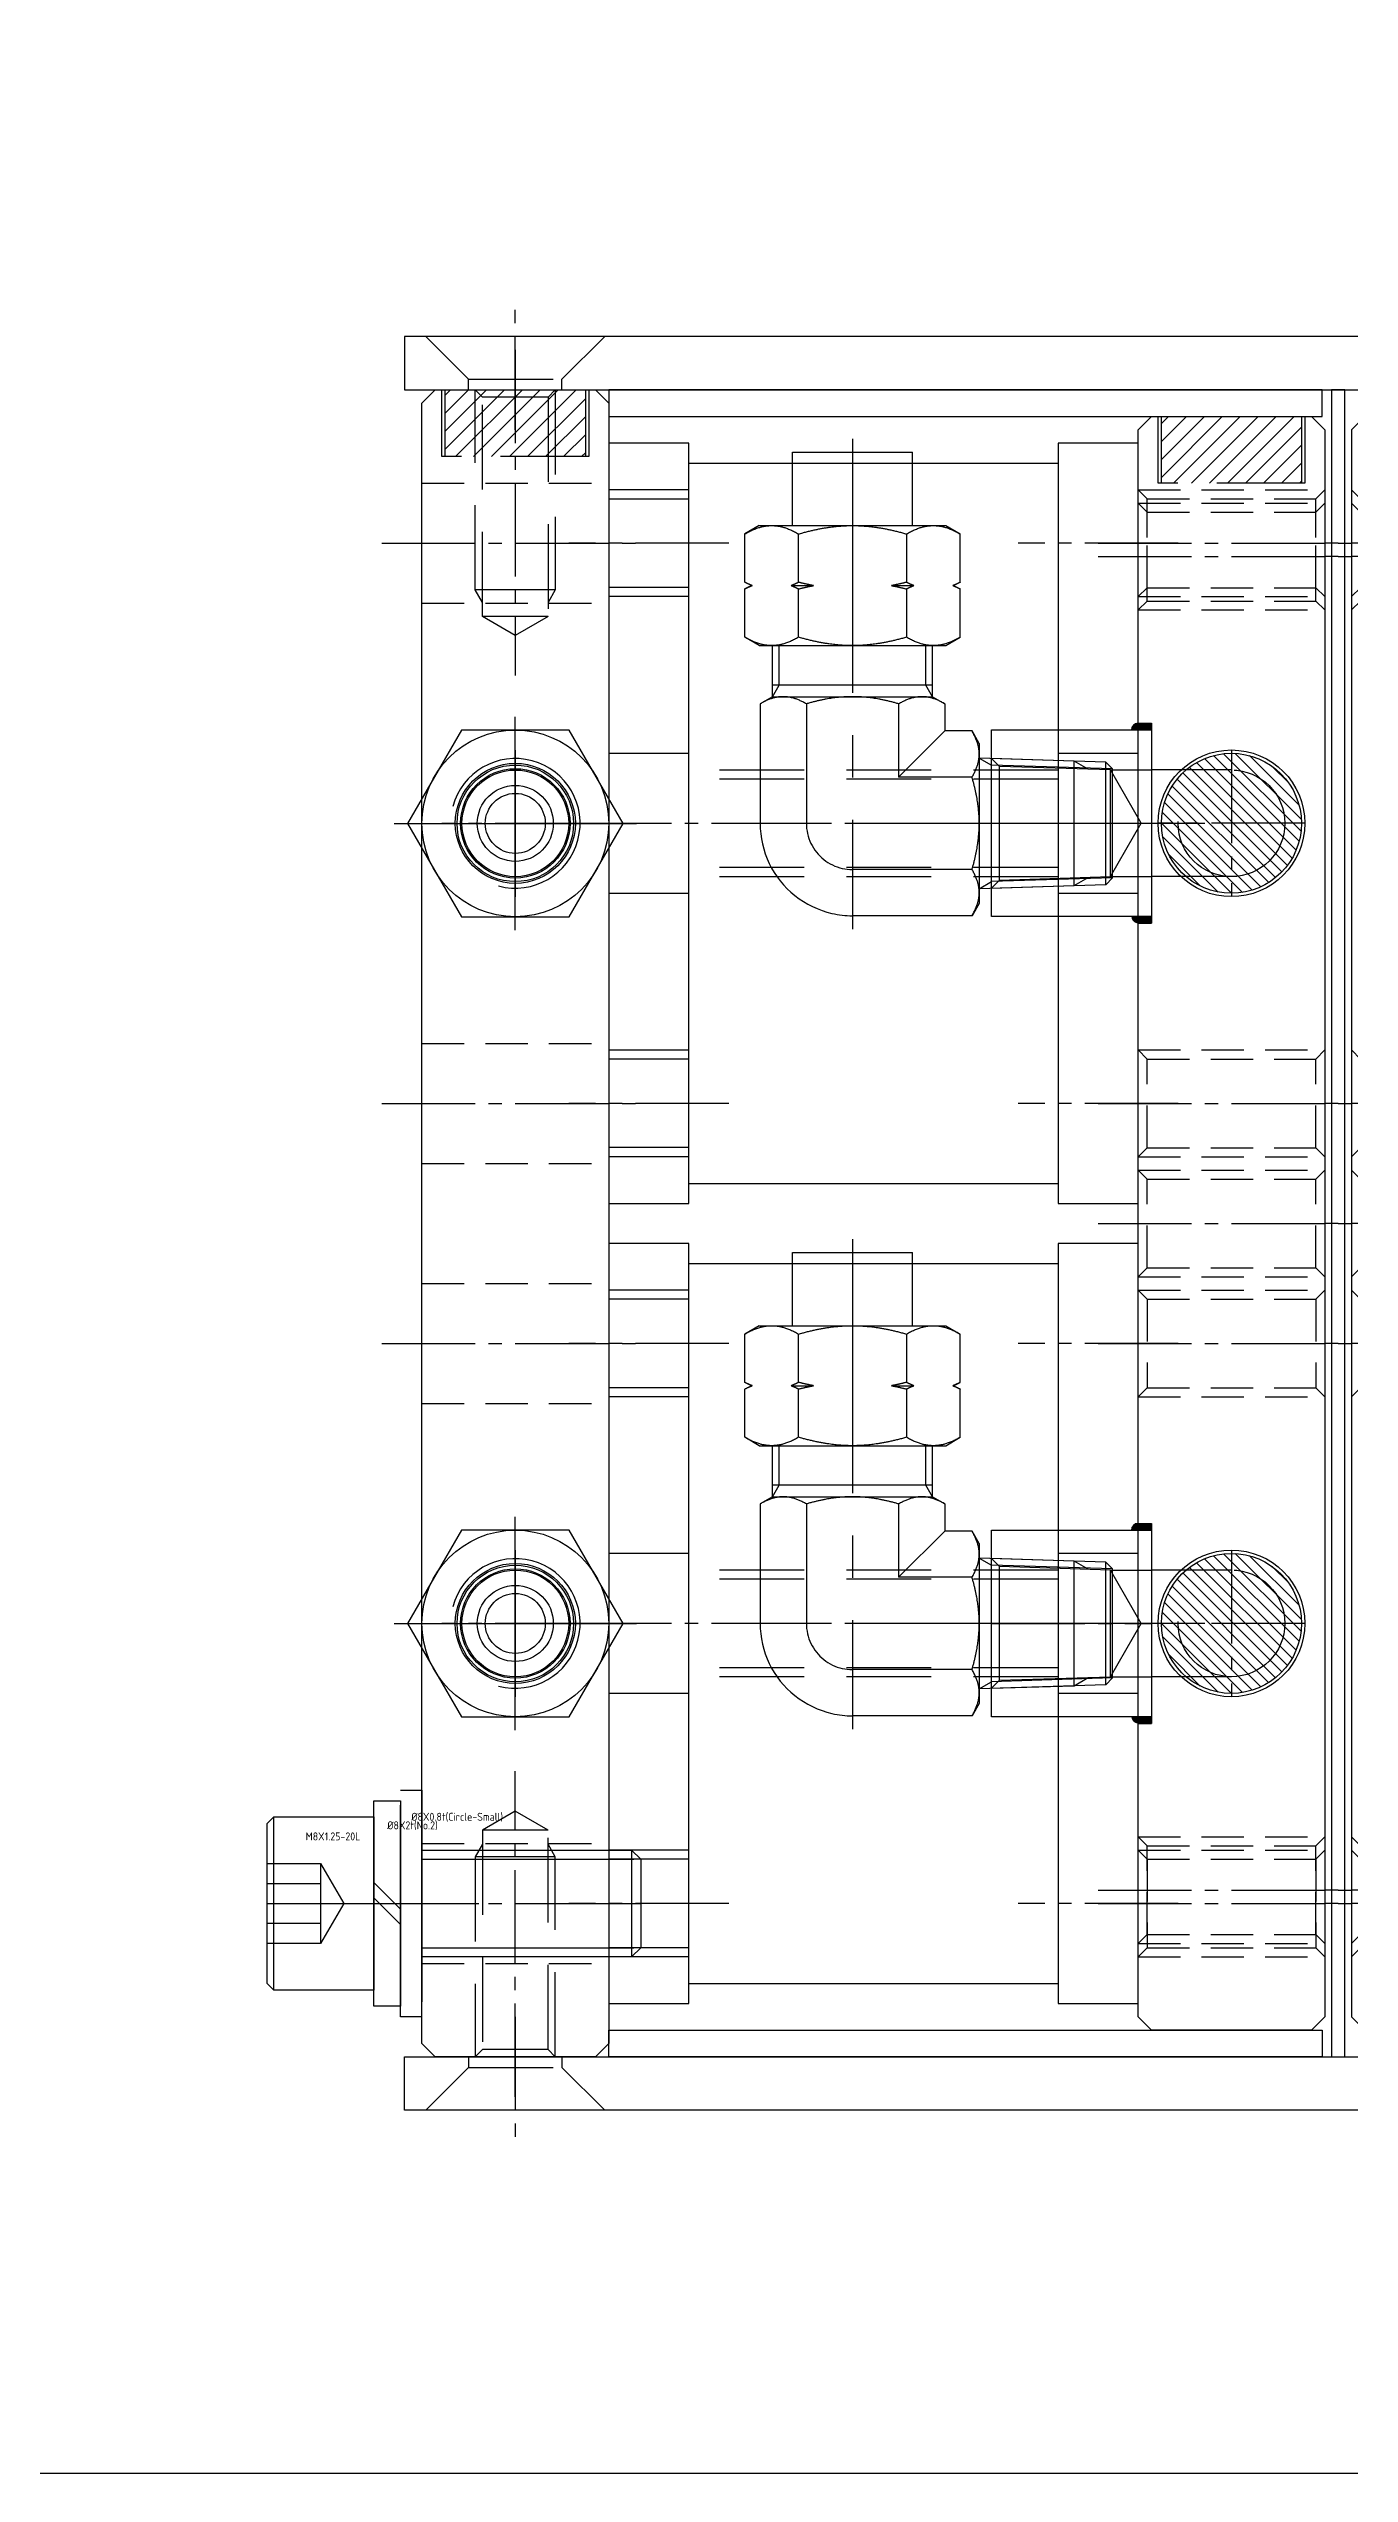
# Model space of a CAD drawing. Header units: millimetres. Extents: x -4251 to 2609, y -1673 to 4048.
# Drawn here: x -2175.8 to -2078.3, y 920.3 to 1102.2 of the extents above; entities that cross this region are included whole.
import ezdxf
from ezdxf.enums import TextEntityAlignment as Align

# ---------------------------------------------------------------- set-up
doc = ezdxf.new("R2010")
doc.units = ezdxf.units.MM
for name, pattern in [('CENTER', [50.8, 31.75, -6.35, 6.35, -6.35]), ('CENTER1', [10, 7, -1, 1, -1]), ('CENTER2', [28.575, 19.05, -3.175, 3.175, -3.175]), ('HIDDEN', [9.525, 6.35, -3.175]), ('HIDDEN2', [4.7625, 3.175, -1.5875]), ('HIDDENX2', [19.05, 12.7, -6.35]), ('PHANTOM2', [31.75, 15.875, -3.175, 3.175, -3.175, 3.175, -3.175])]:
    doc.linetypes.add(name, pattern=pattern)
for name, color, linetype in [('CENTER', 1, 'CENTER'), ('PV-529CA', 7, 'Continuous'), ('THIN', 3, 'Continuous'), ('가는실선', 6, 'Continuous'), ('외형선', 7, 'Continuous'), ('중심선', 3, 'CENTER2')]:
    doc.layers.add(name, color=color, linetype=linetype)
doc.styles.get("Standard").update_dxf_attribs({"font": 'ISOCP.SHX', "bigfont": 'WHGTXT.SHX'})

# ---------------------------------------------------------------- blocks, each defined once
blk = doc.blocks.new('A$C25E8251D')
at = {"color": 6}
for p, q in [((6, 55.5, 0), (33.7, 55.5, 0)), ((6, 1.5, 0), (33.7, 1.5, 0))]:
    blk.add_line(p, q, dxfattribs=at)
at = {"color": 2, "linetype": 'HIDDEN'}
for p, q in [((6, 53.5, 0), (0, 53.5, 0)), ((6, 52.82, 0), (0, 52.82, 0)), ((6, 46.18, 0), (0, 46.18, 0)), ((6, 45.5, 0), (0, 45.5, 0)), ((6, 11.5, 0), (0, 11.5, 0)), ((6, 10.82, 0), (0, 10.82, 0)), ((6, 4.18, 0), (0, 4.18, 0)), ((6, 3.5, 0), (0, 3.5, 0))]:
    blk.add_line(p, q, dxfattribs=at)
at = {"color": 1, "linetype": 'CENTER1'}
for p, q in [((9, 49.5, 0), (-3, 49.5, 0)), ((42.7, 49.5, 0), (30.7, 49.5, 0)), ((44.7, 28.5, 0), (-5, 28.5, 0)), ((9, 7.5, 0), (-3, 7.5, 0)), ((42.7, 7.5, 0), (30.7, 7.5, 0))]:
    blk.add_line(p, q, dxfattribs=at)
at = {"color": 250, "linetype": 'HIDDEN'}
for p, q in [((6, 33.75, 0), (0, 33.75, 0)), ((39.7, 33.75, 0), (33.7, 33.75, 0)), ((33.7, 32.5, 0), (6, 32.5, 0)), ((33.7, 31.82, 0), (6, 31.82, 0)), ((33.7, 25.18, 0), (6, 25.18, 0)), ((33.7, 24.5, 0), (6, 24.5, 0)), ((6, 23.25, 0), (0, 23.25, 0)), ((39.7, 23.25, 0), (33.7, 23.25, 0))]:
    blk.add_line(p, q, dxfattribs=at)
at = {"color": 1}
for points in [[(0, 0), (6, 0), (6, 57), (0, 57)], [(33.7, 0), (39.7, 0), (39.7, 57), (33.7, 57)]]:
    blk.add_lwpolyline(points, close=True, dxfattribs=at)
blk = doc.blocks.new('A$C3721125D')
h = blk.add_hatch(color=256)
h.paths.add_polyline_path([(0, 7), (0, 7.5), (-1, 7.5), (-1, 7)])
h.paths.add_polyline_path([(-1, 7), (-1, 7.5, 0.414214), (-1.5, 7)])
h = blk.add_hatch(color=256)
h.paths.add_polyline_path([(0, -7), (0, -7.5), (-1, -7.5), (-1, -7)])
h.paths.add_polyline_path([(-1, -7), (-1, -7.5, -0.414214), (-1.5, -7)])
at = {"color": 2, "linetype": 'HIDDENX2'}
for p, q in [((-5.8, -4.67), (-5.8, 4.67)), ((-3.08, 4), (0, 4)), ((-3.08, -4), (-3.08, 4)), ((-3.08, -4), (0, -4))]:
    blk.add_line(p, q, dxfattribs=at)
at = {"color": 1, "linetype": 'CENTER1'}
blk.add_line((-12, 0, 0), (0, 0, 0), dxfattribs=at)
at = {"color": 1}
blk.add_lwpolyline([(0, 7), (0, -7), (-12, -7), (-12, 7)], close=True, dxfattribs=at)
at = {"color": 2, "linetype": 'HIDDENX2'}
for points in [[(-4.74, 4.06), (-5.8, 4.67), (-12, 4.86)], [(-12, -4.86), (-11.4, -4.26), (-11.4, 4.26), (-12, 4.86)], [(-11.4, -4.26), (-3.08, -4), (-0.77, 0), (-3.08, 4), (-11.4, 4.26)], [(-12, -4.86), (-5.8, -4.67), (-4.74, -4.06)]]:
    blk.add_lwpolyline(points, dxfattribs=at)
blk.add_arc((-1, 7), 0.5, 90, 180)
blk = doc.blocks.new('A$C1A5B22AB')
at = {"linetype": 'HIDDEN2', "ltscale": 2}
h = blk.add_hatch(dxfattribs=at)
h.set_pattern_fill('ANSI31', color=2, scale=0.3)
h.set_pattern_definition([(45, (-2608.7733, -255.9336), (-0.6735192, 0.6735192), [])])
h.paths.add_polyline_path([(-28.55, 76.4), (-18.05, 76.4), (-18.05, 71.4), (-28.55, 71.4)])
h = blk.add_hatch()
h.set_pattern_fill('ANSI31', color=4, scale=0.2, angle=-90)
h.set_pattern_definition([(315, (-883.60244, 2386.59126), (0.4490128, 0.4490128), [])])
edge = h.paths.add_edge_path()
edge.add_arc((-23.3, 45.9), 5.25, 0, 360)
h = blk.add_hatch()
h.set_pattern_fill('ANSI31', color=4, scale=0.2, angle=-90)
h.set_pattern_definition([(315, (-883.60244, 2326.59126), (0.4490128, 0.4490128), [])])
edge = h.paths.add_edge_path()
edge.add_arc((-23.3, -14.1), 5.25, 0, 360)
at = {"color": 6}
for p, q in [((-30.3, 75.4, 0), (-29.3, 76.4, 0)), ((-29.3, 76.4, 0), (-17.3, 76.4, 0)), ((-17.3, 76.4, 0), (-16.3, 75.4, 0)), ((-30.3, -43.6, 0), (-30.3, 75.4, 0)), ((-16.3, 75.4, 0), (-16.3, -43.6, 0)), ((-29.3, -44.6, 0), (-30.3, -43.6, 0)), ((-17.3, -44.6, 0), (-16.3, -43.6, 0)), ((-17.3, -44.6, 0), (-29.3, -44.6, 0))]:
    blk.add_line(p, q, dxfattribs=at)
at = {"color": 2, "linetype": 'HIDDEN2'}
for p, q in [((-30.3, 70.9, 0), (-16.3, 70.9, 0)), ((-29.62, 70.22, 0), (-16.97, 70.22, 0)), ((-30.3, 62.9, 0), (-16.3, 62.9, 0)), ((-29.62, 63.57, 0), (-16.97, 63.57, 0)), ((-30.3, 28.9, 0), (-16.3, 28.9, 0)), ((-29.62, 28.22, 0), (-16.97, 28.22, 0)), ((-30.3, 20.9, 0), (-16.3, 20.9, 0)), ((-29.62, 21.57, 0), (-16.97, 21.57, 0)), ((-30.3, 10.9, 0), (-16.3, 10.9, 0)), ((-29.62, 10.22, 0), (-16.97, 10.22, 0)), ((-30.3, 2.9, 0), (-16.3, 2.9, 0)), ((-29.62, 3.57, 0), (-16.97, 3.57, 0)), ((-30.3, -31.1, 0), (-16.3, -31.1, 0)), ((-29.62, -31.78, 0), (-16.97, -31.78, 0)), ((-30.3, -39.1, 0), (-16.3, -39.1, 0)), ((-29.62, -38.43, 0), (-16.97, -38.43, 0))]:
    blk.add_line(p, q, dxfattribs=at)
at = {"color": 250, "linetype": 'HIDDEN2'}
for p, q in [((-30.3, 69.9, 0), (-16.3, 69.9, 0)), ((-29.62, 69.22, 0), (-16.97, 69.22, 0)), ((-30.3, 61.9, 0), (-16.3, 61.9, 0)), ((-29.62, 62.57, 0), (-16.97, 62.57, 0)), ((-30.3, 19.9, 0), (-16.3, 19.9, 0)), ((-29.62, 19.22, 0), (-16.97, 19.22, 0)), ((-30.3, 11.9, 0), (-16.3, 11.9, 0)), ((-29.62, 12.57, 0), (-16.97, 12.57, 0)), ((-30.3, -30.1, 0), (-16.3, -30.1, 0)), ((-29.62, -30.78, 0), (-16.97, -30.78, 0)), ((-30.3, -38.1, 0), (-16.3, -38.1, 0)), ((-29.62, -37.43, 0), (-16.97, -37.43, 0))]:
    blk.add_line(p, q, dxfattribs=at)
at = {"color": 1, "linetype": 'CENTER1'}
for p, q in [((-33.3, 66.9, 0), (-13.3, 66.9, 0)), ((-23.3, 51.4, 0), (-23.3, 40.4, 0)), ((-17.8, 45.9, 0), (-28.8, 45.9, 0)), ((-33.3, 24.9, 0), (-13.3, 24.9, 0)), ((-33.3, 6.9, 0), (-13.3, 6.9, 0)), ((-23.3, -8.6, 0), (-23.3, -19.6, 0)), ((-17.8, -14.1, 0), (-28.8, -14.1, 0)), ((-33.3, -35.1, 0), (-13.3, -35.1, 0))]:
    blk.add_line(p, q, dxfattribs=at)
at = {"color": 250, "linetype": 'CENTER1'}
for p, q in [((-33.3, 65.9, 0), (-13.3, 65.9, 0)), ((-33.3, 15.9, 0), (-13.3, 15.9, 0)), ((-33.3, -34.1, 0), (-13.3, -34.1, 0))]:
    blk.add_line(p, q, dxfattribs=at)
at = {"color": 2, "linetype": 'HIDDENX2'}
for p, q in [((-30.3, 53.4, 0), (-29.3, 53.4, 0)), ((-23.3, 49.9, 0), (-29.3, 49.9, 0)), ((-23.3, 41.9, 0), (-29.3, 41.9, 0)), ((-30.3, 38.4, 0), (-29.3, 38.4, 0)), ((-30.3, -6.6, 0), (-29.3, -6.6, 0)), ((-23.3, -10.1, 0), (-29.3, -10.1, 0)), ((-23.3, -18.1, 0), (-29.3, -18.1, 0)), ((-30.3, -21.6, 0), (-29.3, -21.6, 0))]:
    blk.add_line(p, q, dxfattribs=at)
at = {"color": 2}
for p, q in [((-29.3, 53.4, 0), (-29.3, 38.4, 0)), ((-29.3, -6.6, 0), (-29.3, -21.6, 0))]:
    blk.add_line(p, q, dxfattribs=at)
at = {"color": 2, "linetype": 'HIDDEN2', "ltscale": 2, "elevation": 0}
for points in [[(-28.8, 76.4), (-17.8, 76.4), (-17.8, 71.4), (-28.8, 71.4)], [(-28.55, 76.4), (-18.05, 76.4), (-18.05, 71.4), (-28.55, 71.4)]]:
    blk.add_lwpolyline(points, close=True, dxfattribs=at)
at = {"color": 2, "linetype": 'HIDDEN2', "elevation": 0}
for points in [[(-30.3, 62.9), (-29.62, 63.57), (-29.62, 70.22), (-30.3, 70.9)], [(-16.3, 62.9), (-16.97, 63.57), (-16.97, 70.22), (-16.3, 70.9)], [(-30.3, 20.9), (-29.62, 21.57), (-29.62, 28.22), (-30.3, 28.9)], [(-16.3, 20.9), (-16.97, 21.57), (-16.97, 28.22), (-16.3, 28.9)], [(-30.3, 10.9), (-29.62, 10.22), (-29.62, 3.57), (-30.3, 2.9)], [(-16.3, 10.9), (-16.97, 10.22), (-16.97, 3.57), (-16.3, 2.9)], [(-30.3, -31.1), (-29.62, -31.78), (-29.62, -38.43), (-30.3, -39.1)], [(-16.3, -31.1), (-16.97, -31.78), (-16.97, -38.43), (-16.3, -39.1)]]:
    blk.add_lwpolyline(points, dxfattribs=at)
at = {"color": 250, "linetype": 'HIDDEN2', "elevation": 0}
for points in [[(-30.3, 61.9), (-29.62, 62.57), (-29.62, 69.22), (-30.3, 69.9)], [(-16.3, 61.9), (-16.97, 62.57), (-16.97, 69.22), (-16.3, 69.9)], [(-30.3, 11.9), (-29.62, 12.57), (-29.62, 19.22), (-30.3, 19.9)], [(-16.3, 11.9), (-16.97, 12.57), (-16.97, 19.22), (-16.3, 19.9)], [(-30.3, -38.1), (-29.62, -37.43), (-29.62, -30.78), (-30.3, -30.1)], [(-16.3, -38.1), (-16.97, -37.43), (-16.97, -30.78), (-16.3, -30.1)]]:
    blk.add_lwpolyline(points, dxfattribs=at)
at = {"color": 6}
for centre in [(-23.3, 45.9, 0), (-23.3, -14.1, 0)]:
    blk.add_circle(centre, 5.5, dxfattribs=at)
at = {"color": 4}
for centre in [(-23.3, 45.9, 0), (-23.3, -14.1, 0)]:
    blk.add_circle(centre, 5.25, dxfattribs=at)
at = {"color": 2, "linetype": 'HIDDENX2'}
for centre in [(-23.3, 45.9, 0), (-23.3, -14.1, 0)]:
    blk.add_circle(centre, 4, dxfattribs=at)
for p in [(-29.3, 45.9, 0), (-29.3, -14.1, 0)]:
    blk.add_blockref('A$C3721125D', p)
blk = doc.blocks.new('A$C64392E4F')
at = {"linetype": 'HIDDEN2', "ltscale": 2}
h = blk.add_hatch(dxfattribs=at)
h.set_pattern_fill('ANSI31', color=2, scale=0.3)
h.set_pattern_definition([(45, (-2592.4756, -218.8296), (-0.6735192, 0.6735192), [])])
h.paths.add_polyline_path([(-12.25, 113.5), (-1.75, 113.5), (-1.75, 108.5), (-12.25, 108.5)])
at = {"color": 250, "linetype": 'CENTER1'}
for p, q in [((-7, 116.5, 0), (-7, 92.08, 0)), ((-7, -14.5, 0), (-7, 9.92, 0))]:
    blk.add_line(p, q, dxfattribs=at)
at = {"color": 6}
for p, q in [((-14, 112.5, 0), (-13, 113.5, 0)), ((-13, 113.5, 0), (-1, 113.5, 0)), ((-1, 113.5, 0), (0, 112.5, 0)), ((-14, -10.5, 0), (-14, 112.5, 0)), ((0, 112.5, 0), (0, -10.5, 0)), ((-13, -11.5, 0), (-14, -10.5, 0)), ((-1, -11.5, 0), (0, -10.5, 0)), ((-1, -11.5, 0), (-13, -11.5, 0))]:
    blk.add_line(p, q, dxfattribs=at)
at = {"color": 2, "linetype": 'HIDDEN2'}
for p, q in [((-14, 106.5), (0, 106.5)), ((-14, 97.5), (0, 97.5)), ((-14, 64.5), (0, 64.5)), ((-14, 55.5), (0, 55.5)), ((-14, 46.5), (0, 46.5)), ((-14, 37.5), (0, 37.5)), ((-14, 4.5), (0, 4.5)), ((-14, -4.5), (0, -4.5))]:
    blk.add_line(p, q, dxfattribs=at)
at = {"color": 1, "linetype": 'CENTER1'}
for p, q in [((-17, 102), (3, 102)), ((-7, 86.5, 0), (-7, 75.5, 0)), ((-1.5, 81, 0), (-12.5, 81, 0)), ((-17, 60), (3, 60)), ((-17, 42), (3, 42)), ((-7, 26.5, 0), (-7, 15.5, 0)), ((-1.5, 21, 0), (-12.5, 21, 0)), ((-17, 0), (3, 0))]:
    blk.add_line(p, q, dxfattribs=at)
at = {"color": 250, "linetype": 'HIDDEN2', "ltscale": 2}
for p, q in [((-4, 98.5, 0), (-10, 98.5, 0)), ((-4.54, 96.5, 0), (-9.46, 96.5, 0)), ((-4.54, 5.5, 0), (-9.46, 5.5, 0)), ((-4, 3.5, 0), (-10, 3.5, 0))]:
    blk.add_line(p, q, dxfattribs=at)
at = {"color": 2, "linetype": 'HIDDEN2', "ltscale": 2, "elevation": 0}
for points in [[(-12.5, 113.5), (-1.5, 113.5), (-1.5, 108.5), (-12.5, 108.5)], [(-12.25, 113.5), (-1.75, 113.5), (-1.75, 108.5), (-12.25, 108.5)]]:
    blk.add_lwpolyline(points, close=True, dxfattribs=at)
at = {"color": 250, "linetype": 'HIDDEN2', "ltscale": 2, "elevation": 0}
for points in [[(-9.46, 97.56), (-10, 98.5), (-10, 113.5)], [(-4, 113.5), (-4.54, 112.96), (-9.46, 112.96), (-10, 113.5)], [(-4.54, 112.96), (-4.54, 96.5), (-7, 95.08), (-9.46, 96.5), (-9.46, 112.96)], [(-4, 113.5), (-4, 98.5), (-4.54, 97.56)], [(-4.54, -10.96), (-4.54, 5.5), (-7, 6.92), (-9.46, 5.5), (-9.46, -10.96)], [(-9.46, 4.44), (-10, 3.5), (-10, -11.5)], [(-4, -11.5), (-4, 3.5), (-4.54, 4.44)], [(-4, -11.5), (-4.54, -10.96), (-9.46, -10.96), (-10, -11.5)]]:
    blk.add_lwpolyline(points, dxfattribs=at)
for centre in [(-7, 81, 0), (-7, 21, 0)]:
    blk.add_circle(centre, 4.37)
at = {"color": 6}
for centre in [(-7, 81, 0), (-7, 21, 0)]:
    blk.add_circle(centre, 4, dxfattribs=at)
at = {"layer": 'CENTER'}
for p, q in [((-7, 85.86, 0), (-7, 76.14, 0)), ((-11.86, 81, 0), (-2.14, 81, 0)), ((-7, 25.86, 0), (-7, 16.14, 0)), ((-11.86, 21, 0), (-2.14, 21, 0))]:
    blk.add_line(p, q, dxfattribs=at)
at = {"layer": 'THIN'}
for centre in [(-7, 81, 0), (-7, 21, 0)]:
    blk.add_arc(centre, 4.86, 255, 165, dxfattribs=at)
blk = doc.blocks.new('A$C7371613F')
at = {"color": 1, "linetype": 'CENTER1'}
for p, q in [((0, -3, 0), (0, 7, 0)), ((123.4, -3, 0), (123.4, 7, 0))]:
    blk.add_line(p, q, dxfattribs=at)
at = {"color": 2, "linetype": 'HIDDEN'}
for p, q in [((-3.5, 0, 0), (-3.5, 0.8, 0)), ((-3.5, 0.8, 0), (3.5, 0.8, 0)), ((3.5, 0, 0), (3.5, 0.8, 0)), ((119.9, 0, 0), (119.9, 0.8, 0)), ((119.9, 0.8, 0), (126.9, 0.8, 0)), ((126.9, 0, 0), (126.9, 0.8, 0))]:
    blk.add_line(p, q, dxfattribs=at)
at = {"color": 6, "elevation": 0}
blk.add_lwpolyline([(-8.3, 0), (131.7, 0), (131.7, 4), (-8.3, 4), (-8.3, 0)], dxfattribs=at)
at = {"color": 2, "linetype": 'HIDDEN', "elevation": 0}
for points in [[(-3.5, 0.8), (-6.7, 4)], [(3.5, 0.8), (6.7, 4)], [(119.9, 0.8), (116.7, 4)], [(126.9, 0.8), (130.1, 4)]]:
    blk.add_lwpolyline(points, dxfattribs=at)
blk = doc.blocks.new('A$C6DFB66A4')
at = {"color": 6, "linetype": 'PHANTOM2'}
for p, q in [((-11.1, -6.5), (-11.1, 6.5)), ((15.72, 4), (15.72, -4)), ((-7.6, 3), (-7.6, -3)), ((0, 3.32), (16.4, 3.32)), ((-11.6, 0), (16.4, 0)), ((-1.6, -0.43), (-3.6, 1.57)), ((-1.6, -1.57), (-3.6, 0.43)), ((0, -3.32), (16.4, -3.32))]:
    blk.add_line(p, q, dxfattribs=at)
for points in [[(-3.6, 7.7), (-1.6, 7.7), (-1.6, -7.7), (-3.6, -7.7)], [(-1.6, 8.5), (0, 8.5), (0, -8.5), (-1.6, -8.5)], [(-3.6, -6.5), (-11.1, -6.5), (-11.6, -6), (-11.6, 6), (-11.1, 6.5), (-3.6, 6.5)]]:
    blk.add_lwpolyline(points, close=True, dxfattribs=at)
for points in [[(0, 4), (15.72, 4), (16.4, 3.32), (16.4, -3.32), (15.72, -4), (0, -4)], [(-11.6, 3), (-7.6, 3), (-5.87, 0), (-5.87, 0), (-7.6, -3), (-11.6, -3)], [(-11.6, 1.5), (-7.6, 1.5)], [(-7.6, -1.5), (-11.6, -1.5)]]:
    blk.add_lwpolyline(points, dxfattribs=at)
for s, p in [('%%C8X2t(No.2)', (-2.6, 5.86)), ('%%C8X0.8t(Circle-Small)', (-0.8, 6.5)), ('M8X1.25-20L', (-8.72, 5.03))]:
    blk.add_text(s, height=0.6, dxfattribs=at).set_placement(p, align=Align.MIDDLE_LEFT)
blk = doc.blocks.new('A$C70E4588D')
at = {"color": 0}
blk.add_lwpolyline([(-4.04, 7), (-8.08, 0), (-4.04, -7), (4.04, -7), (8.08, 0), (4.04, 7)], close=True, dxfattribs=at)
blk.add_circle((0, 0), 7, dxfattribs=at)
at = {"layer": '외형선'}
for radius in [4.5, 4.1, 2.85, 2.25]:
    blk.add_circle((0, 0), radius, dxfattribs=at)
at = {"layer": '중심선'}
for p, q in [((0, -8), (0, 8)), ((-9.08, 0), (9.08, 0))]:
    blk.add_line(p, q, dxfattribs=at)
blk = doc.blocks.new('A$C20871C51')
at = {"layer": 'PV-529CA'}
for p, q in [((13.33, 26.5), (13.96, 27.58)), ((13.96, 27.58), (17.58, 27.58)), ((17.83, 27.08), (17.58, 27.58)), ((17.83, 27.08), (18.08, 27.58)), ((18.08, 27.58), (21.7, 27.58)), ((22.33, 26.5), (21.7, 27.58)), ((8.96, 26.43), (0, 26.43)), ((9.5, 25.5), (8.96, 26.43)), ((9.5, 25.5), (9.5, 13.5)), ((9.5, 25.5), (13.33, 25.5)), ((13.33, 26.5), (13.33, 12.5)), ((17.83, 27.08), (17.83, 27.02)), ((22.33, 26.5), (22.33, 12.5)), ((17.83, 24.1), (17.83, 22.42)), ((22.33, 24), (27.83, 24)), ((27.83, 24), (27.83, 15)), ((8.96, 22.96), (0, 22.96)), ((13.96, 23.54), (17.58, 23.54)), ((18.08, 23.54), (21.7, 23.54)), ((-6.93, 10.54), (-6.93, 19.5)), ((-3.46, 10.54), (-3.46, 19.5)), ((17.83, 16.58), (17.83, 14.9)), ((6.93, 12.57), (3.46, 16.04)), ((8.96, 16.04), (3.46, 16.04)), ((3.46, 10.54), (3.46, 16.04)), ((17.58, 15.46), (13.96, 15.46)), ((21.7, 15.46), (18.08, 15.46)), ((22.33, 15), (27.83, 15)), ((9.5, 13.5), (8.96, 12.57)), ((9.5, 13.5), (13.33, 13.5)), ((8.96, 12.57), (6.93, 12.57)), ((6.93, 10.54), (6.93, 12.57)), ((13.33, 12.5), (13.96, 11.42)), ((13.96, 11.42), (17.58, 11.42)), ((17.83, 11.92), (17.58, 11.42)), ((17.83, 11.98), (17.83, 11.92)), ((17.83, 11.92), (18.08, 11.42)), ((18.08, 11.42), (21.7, 11.42)), ((22.33, 12.5), (21.7, 11.42)), ((-6, 10), (-6.93, 10.54)), ((6, 10), (-6, 10)), ((-4.6, 0.5), (-4.9, 10)), ((4.6, 0.5), (4.9, 10)), ((6, 10), (6.93, 10.54)), ((-4.6, 0.5), (4.6, 0.5)), ((-4.09, 0), (-4.6, 0.5)), ((-4.09, 0), (4.09, 0)), ((4.09, 0), (4.6, 0.5))]:
    blk.add_line(p, q, dxfattribs=at)
for points, weights in [([(13.33, 25.56), (13.33, 26.5), (13.96, 27.58)], [1, 1.0379548493, 1]), ([(17.58, 27.58), (17.73, 27.29), (17.83, 27.02)], [1, 1.00259269997, 1]), ([(17.83, 27.02), (17.93, 27.29), (18.08, 27.58)], [1, 1.00259269997, 1]), ([(21.7, 27.58), (22.33, 26.5), (22.33, 25.56)], [1, 1.0379548493, 1]), ([(9.5, 24.7), (9.5, 25.5), (8.96, 26.43)], [1, 1.0379548493, 1]), ([(13.96, 23.54), (13.33, 24.62), (13.33, 25.56)], [1, 1.0379548493, 1]), ([(22.33, 25.56), (22.33, 24.62), (21.7, 23.54)], [1, 1.0379548493, 1]), ([(8.96, 22.96), (9.5, 23.89), (9.5, 24.7)], [1, 1.0379548493, 1]), ([(17.83, 24.1), (17.73, 23.83), (17.58, 23.54)], [1, 1.00259269997, 1]), ([(18.08, 23.54), (17.93, 23.83), (17.83, 24.1)], [1, 1.00259269997, 1]), ([(9.5, 19.5), (9.5, 21.11), (8.96, 22.96)], [1, 1.0379548493, 1]), ([(13.33, 19.5), (13.33, 21.38), (13.96, 23.54)], [1, 1.0379548493, 1]), ([(17.58, 23.54), (17.73, 22.96), (17.83, 22.42)], [1, 1.00259269997, 1]), ([(17.83, 22.42), (17.93, 22.96), (18.08, 23.54)], [1, 1.00259269997, 1]), ([(21.7, 23.54), (22.33, 21.38), (22.33, 19.5)], [1, 1.0379548493, 1]), ([(8.96, 16.04), (9.5, 17.89), (9.5, 19.5)], [1, 1.0379548493, 1]), ([(13.96, 15.46), (13.33, 17.62), (13.33, 19.5)], [1, 1.0379548493, 1]), ([(22.33, 19.5), (22.33, 17.62), (21.7, 15.46)], [1, 1.0379548493, 1]), ([(17.83, 16.58), (17.73, 16.04), (17.58, 15.46)], [1, 1.00259269997, 1]), ([(18.08, 15.46), (17.93, 16.04), (17.83, 16.58)], [1, 1.00259269997, 1]), ([(9.5, 14.3), (9.5, 15.11), (8.96, 16.04)], [1, 1.0379548493, 1]), ([(13.33, 13.44), (13.33, 14.38), (13.96, 15.46)], [1, 1.0379548493, 1]), ([(17.58, 15.46), (17.73, 15.17), (17.83, 14.9)], [1, 1.00259269997, 1]), ([(17.83, 14.9), (17.93, 15.17), (18.08, 15.46)], [1, 1.00259269997, 1]), ([(21.7, 15.46), (22.33, 14.38), (22.33, 13.44)], [1, 1.0379548493, 1]), ([(8.96, 12.57), (9.5, 13.5), (9.5, 14.3)], [1, 1.0379548493, 1]), ([(13.96, 11.42), (13.33, 12.5), (13.33, 13.44)], [1, 1.0379548493, 1]), ([(22.33, 13.44), (22.33, 12.5), (21.7, 11.42)], [1, 1.0379548493, 1]), ([(17.83, 11.98), (17.73, 11.71), (17.58, 11.42)], [1, 1.00259269997, 1]), ([(18.08, 11.42), (17.93, 11.71), (17.83, 11.98)], [1, 1.00259269997, 1]), ([(-6.93, 10.54), (-6, 10), (-5.2, 10)], [1, 1.0379548493, 1]), ([(-5.2, 10), (-4.39, 10), (-3.46, 10.54)], [1, 1.0379548493, 1]), ([(-3.46, 10.54), (-1.61, 10), (0, 10)], [1, 1.0379548493, 1]), ([(0, 10), (1.61, 10), (3.46, 10.54)], [1, 1.0379548493, 1]), ([(3.46, 10.54), (4.39, 10), (5.2, 10)], [1, 1.0379548493, 1]), ([(5.2, 10), (6, 10), (6.93, 10.54)], [1, 1.0379548493, 1])]:
    blk.add_rational_spline(points, weights, degree=2, dxfattribs=at)
for points in [[(0, 26.43), (-1.04, 26.43), (-3.11, 25.96), (-5.6, 23.97), (-6.75, 21.57), (-6.93, 20.02), (-6.93, 19.5)], [(0, 22.96), (-0.52, 22.96), (-1.55, 22.73), (-2.8, 21.73), (-3.38, 20.54), (-3.46, 19.76), (-3.46, 19.5)]]:
    blk.add_open_spline(points, degree=3, knots=[0, 0, 0, 0, 0.285714, 0.571429, 0.857143, 1, 1, 1, 1], dxfattribs=at)
at = {"layer": '가는실선'}
for p, q in [((9.5, 25.5), (10.37, 25)), ((10.37, 25), (13.33, 25)), ((9.5, 13.5), (10.37, 14)), ((10.37, 14), (13.33, 14)), ((-4.9, 10), (-4.37, 9.08)), ((4.9, 10), (4.37, 9.08)), ((-4.09, 0), (-4.37, 9.08)), ((4.09, 0), (4.37, 9.08))]:
    blk.add_line(p, q, dxfattribs=at)
at = {"layer": '외형선'}
for p, q in [((10.37, 13.5), (10.37, 25.5)), ((-4.87, 9.08), (4.87, 9.08))]:
    blk.add_line(p, q, dxfattribs=at)
at = {"layer": '중심선'}
for p, q in [((0, -1), (0, 27.43)), ((28.83, 19.5), (-7.93, 19.5))]:
    blk.add_line(p, q, dxfattribs=at)

msp = doc.modelspace()

# ---------------------------------------------------------------- linework, layer by layer
at = {"elevation": 0}
msp.add_lwpolyline([(-2410.1852, 1284.0421), (-1979.9409, 1284.0421), (-1979.9409, 920.3344), (-2410.1852, 920.3344)], close=True, dxfattribs=at)
at = {"color": 2, "elevation": 0}
for points in [[(-2133.8378, 1076.5809), (-2133.8378, 1074.5809), (-2080.3378, 1074.5809), (-2080.3378, 1076.5809)], [(-2079.6378, 951.5809), (-2078.6378, 951.5809), (-2078.6378, 1076.5809), (-2079.6378, 1076.5809)], [(-2133.8378, 951.5809), (-2133.8378, 953.5809), (-2080.3378, 953.5809), (-2080.3378, 951.5809)]]:
    msp.add_lwpolyline(points, close=True, dxfattribs=at)

# ---------------------------------------------------------------- block references
for name, p in [('A$C7371613F', (-2140.8378, 1076.5809, 0)), ('A$C64392E4F', (-2133.8378, 963.0809, 0)), ('A$C1A5B22AB', (-2063.84, 998.1849, 0)), ('A$C25E8251D', (-2133.8378, 1015.5809, 0)), ('A$C70E4588D', (-2140.8378, 1044.0809, 0)), ('A$C25E8251D', (-2133.8378, 955.5809, 0)), ('A$C70E4588D', (-2140.8378, 984.0809, 0)), ('A$C6DFB66A4', (-2147.8378, 963.0809, 0))]:
    msp.add_blockref(name, p)
at = {"xscale": -1}
msp.add_blockref('A$C1A5B22AB', (-2094.4355, 998.1849, 0), dxfattribs=at)
at = {"rotation": 90}
for p in [(-2096.0533, 1044.0809, 0), (-2096.0533, 984.0809, 0)]:
    msp.add_blockref('A$C20871C51', p, dxfattribs=at)
at = {"xscale": -1, "rotation": 180}
msp.add_blockref('A$C7371613F', (-2140.8378, 951.5809, 0), dxfattribs=at)

doc.saveas('drawing.dxf')
